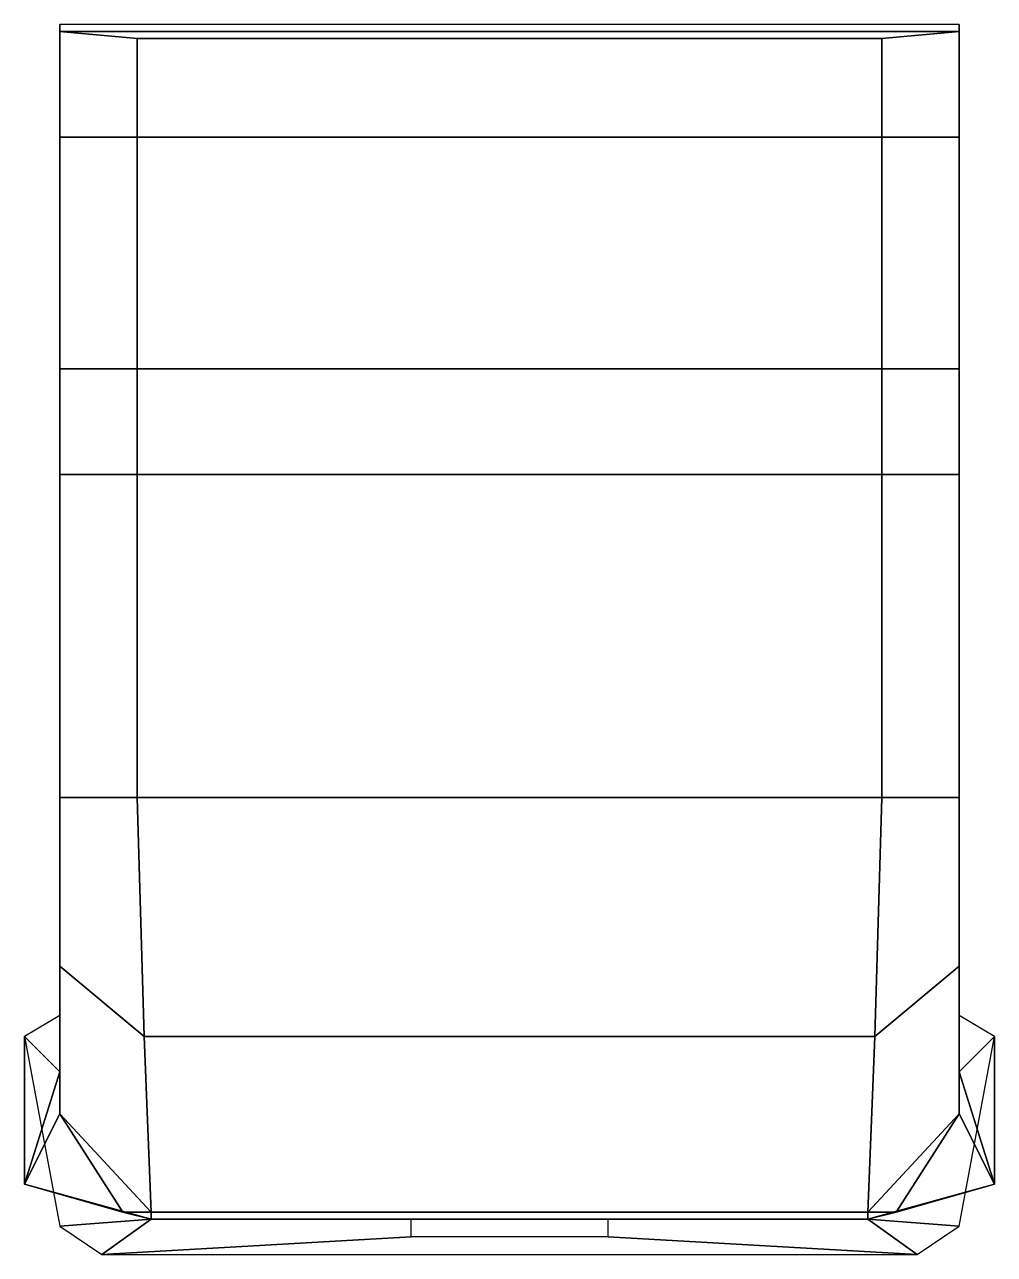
# Model space of a CAD drawing. Extents: x -0.69 to 0.69, y -1.41 to 0.34.
import ezdxf

# ---------------------------------------------------------------- set-up
doc = ezdxf.new("R2010")
doc.units = 0
doc.layers.add('TENT', color=5, linetype='CONTINUOUS')

msp = doc.modelspace()

# ---------------------------------------------------------------- linework, layer by layer
at = {"layer": 'TENT'}
for points in [[(-0.64, 0.18, 1.44), (-0.64, 0.18, 1.49), (-0.64, 0.33, 1.49), (-0.64, 0.34, 1.44)], [(-0.64, 0.33, 1.49), (0.64, 0.33, 1.49), (0.64, 0.34, 1.44), (-0.64, 0.34, 1.44)], [(0.64, 0.18, 1.49), (0.64, 0.18, 1.44), (0.64, 0.34, 1.44), (0.64, 0.33, 1.49)], [(-0.64, 0.18, 1.49), (-0.53, 0.18, 1.51), (-0.53, 0.32, 1.51), (-0.64, 0.33, 1.49)], [(-0.53, 0.32, 1.51), (0.53, 0.32, 1.51), (0.64, 0.33, 1.49), (-0.64, 0.33, 1.49)], [(-0.53, 0.18, 1.51), (0.53, 0.18, 1.51), (0.53, 0.32, 1.51), (-0.53, 0.32, 1.51)], [(0.53, 0.18, 1.51), (0.64, 0.18, 1.49), (0.64, 0.33, 1.49), (0.53, 0.32, 1.51)], [(-0.64, -0.15, 1.42), (-0.64, -0.15, 1.48), (-0.64, 0.18, 1.49), (-0.64, 0.18, 1.44)], [(-0.64, -0.15, 1.48), (-0.53, -0.15, 1.55), (-0.53, 0.18, 1.51), (-0.64, 0.18, 1.49)], [(-0.53, -0.15, 1.55), (0.53, -0.15, 1.55), (0.53, 0.18, 1.51), (-0.53, 0.18, 1.51)], [(0.53, -0.15, 1.55), (0.64, -0.15, 1.48), (0.64, 0.18, 1.49), (0.53, 0.18, 1.51)], [(0.64, -0.15, 1.48), (0.64, -0.15, 1.42), (0.64, 0.18, 1.44), (0.64, 0.18, 1.49)], [(-0.64, -0.3, 1.42), (-0.64, -0.3, 1.48), (-0.64, -0.15, 1.48), (-0.64, -0.15, 1.42)], [(-0.64, -0.3, 1.48), (-0.53, -0.3, 1.6), (-0.53, -0.15, 1.55), (-0.64, -0.15, 1.48)], [(-0.53, -0.3, 1.6), (0.53, -0.3, 1.6), (0.53, -0.15, 1.55), (-0.53, -0.15, 1.55)], [(0.53, -0.3, 1.6), (0.64, -0.3, 1.48), (0.64, -0.15, 1.48), (0.53, -0.15, 1.55)], [(0.64, -0.3, 1.48), (0.64, -0.3, 1.42), (0.64, -0.15, 1.42), (0.64, -0.15, 1.48)], [(-0.64, -0.76, 1.42), (-0.64, -0.76, 1.48), (-0.64, -0.3, 1.48), (-0.64, -0.3, 1.42)], [(-0.64, -0.76, 1.48), (-0.53, -0.76, 1.6), (-0.53, -0.3, 1.6), (-0.64, -0.3, 1.48)], [(-0.53, -0.76, 1.6), (0.53, -0.76, 1.6), (0.53, -0.3, 1.6), (-0.53, -0.3, 1.6)], [(0.53, -0.76, 1.6), (0.64, -0.76, 1.48), (0.64, -0.3, 1.48), (0.53, -0.3, 1.6)], [(0.64, -0.76, 1.48), (0.64, -0.76, 1.42), (0.64, -0.3, 1.42), (0.64, -0.3, 1.48)], [(-0.64, -1.06, 1.4), (-0.64, -1, 1.48), (-0.64, -0.76, 1.48), (-0.64, -0.76, 1.42)], [(-0.64, -1, 1.48), (-0.52, -1.1, 1.56), (-0.53, -0.76, 1.6), (-0.64, -0.76, 1.48)], [(-0.52, -1.1, 1.56), (0.52, -1.1, 1.56), (0.53, -0.76, 1.6), (-0.53, -0.76, 1.6)], [(0.52, -1.1, 1.56), (0.64, -1, 1.48), (0.64, -0.76, 1.48), (0.53, -0.76, 1.6)], [(0.64, -1, 1.48), (0.64, -1.06, 1.4), (0.64, -0.76, 1.42), (0.64, -0.76, 1.48)], [(-0.64, -1.15, 1.35), (-0.64, -1.21, 1.48), (-0.64, -1, 1.48), (-0.64, -1.06, 1.4)], [(-0.64, -1.21, 1.48), (-0.51, -1.35, 1.54), (-0.52, -1.1, 1.56), (-0.64, -1, 1.48)], [(0.51, -1.35, 1.54), (0.64, -1.21, 1.48), (0.64, -1, 1.48), (0.52, -1.1, 1.56)], [(0.64, -1.21, 1.48), (0.64, -1.15, 1.35), (0.64, -1.06, 1.4), (0.64, -1, 1.48)], [(-0.64, -1.07, 1.08), (-0.64, -1.15, 1.35), (-0.64, -1.06, 1.4), (-0.64, -1.07, 1.08)], [(0.64, -1.15, 1.35), (0.64, -1.07, 1.08), (0.64, -1.07, 1.08), (0.64, -1.06, 1.4)], [(-0.69, -1.1, 1.08), (-0.64, -1.15, 1.35), (-0.64, -1.07, 1.08), (-0.69, -1.1, 1.08)], [(0.64, -1.15, 1.35), (0.69, -1.1, 1.08), (0.64, -1.07, 1.08), (0.64, -1.15, 1.35)], [(-0.69, -1.1, 1.08), (-0.69, -1.31, 1.48), (-0.64, -1.15, 1.35), (-0.69, -1.1, 1.08)], [(-0.51, -1.36, 1.37), (-0.69, -1.31, 1.48), (-0.69, -1.1, 1.08), (-0.64, -1.37, 1.08)], [(-0.51, -1.35, 1.54), (0.51, -1.35, 1.54), (0.52, -1.1, 1.56), (-0.52, -1.1, 1.56)], [(0.69, -1.31, 1.48), (0.51, -1.36, 1.37), (0.64, -1.37, 1.08), (0.69, -1.1, 1.08)], [(0.69, -1.31, 1.48), (0.69, -1.31, 1.48), (0.69, -1.1, 1.08), (0.64, -1.15, 1.35)], [(-0.69, -1.31, 1.48), (-0.69, -1.31, 1.48), (-0.64, -1.21, 1.48), (-0.64, -1.15, 1.35)], [(0.69, -1.31, 1.48), (0.69, -1.31, 1.48), (0.64, -1.15, 1.35), (0.64, -1.21, 1.48)], [(-0.69, -1.31, 1.48), (-0.69, -1.31, 1.48), (-0.55, -1.35, 1.54), (-0.64, -1.21, 1.48)], [(-0.64, -1.21, 1.48), (-0.55, -1.35, 1.54), (-0.51, -1.35, 1.54), (-0.64, -1.21, 1.48)], [(0.55, -1.35, 1.54), (0.64, -1.21, 1.48), (0.64, -1.21, 1.48), (0.51, -1.35, 1.54)], [(0.55, -1.35, 1.54), (0.69, -1.31, 1.48), (0.64, -1.21, 1.48), (0.55, -1.35, 1.54)], [(-0.51, -1.36, 1.51), (-0.55, -1.35, 1.54), (-0.69, -1.31, 1.48), (-0.51, -1.36, 1.37)], [(0.55, -1.35, 1.54), (0.51, -1.36, 1.51), (0.51, -1.36, 1.37), (0.69, -1.31, 1.48)], [(-0.51, -1.36, 1.37), (-0.51, -1.36, 1.37), (-0.64, -1.37, 1.08), (-0.58, -1.41, 1.13)], [(-0.14, -1.36, 1.37), (-0.51, -1.36, 1.37), (-0.58, -1.41, 1.13), (-0.14, -1.385, 1.25)], [(-0.51, -1.35, 1.54), (-0.55, -1.35, 1.54), (-0.55, -1.35, 1.54), (-0.51, -1.36, 1.51)], [(0.51, -1.35, 1.54), (-0.51, -1.35, 1.54), (-0.51, -1.36, 1.51), (0.51, -1.36, 1.51)], [(0.51, -1.36, 1.51), (-0.51, -1.36, 1.51), (-0.51, -1.36, 1.37), (0.51, -1.36, 1.37)], [(0.51, -1.36, 1.37), (0.14, -1.36, 1.37), (0.14, -1.385, 1.25), (0.58, -1.41, 1.13)], [(0.55, -1.35, 1.54), (0.51, -1.35, 1.54), (0.51, -1.36, 1.51), (0.55, -1.35, 1.54)], [(0.51, -1.36, 1.37), (0.51, -1.36, 1.37), (0.58, -1.41, 1.13), (0.64, -1.37, 1.08)], [(0.14, -1.385, 1.25), (-0.14, -1.385, 1.25), (-0.58, -1.41, 1.13), (0.58, -1.41, 1.13)]]:
    msp.add_3dface(points, dxfattribs=at)

doc.saveas('drawing.dxf')
